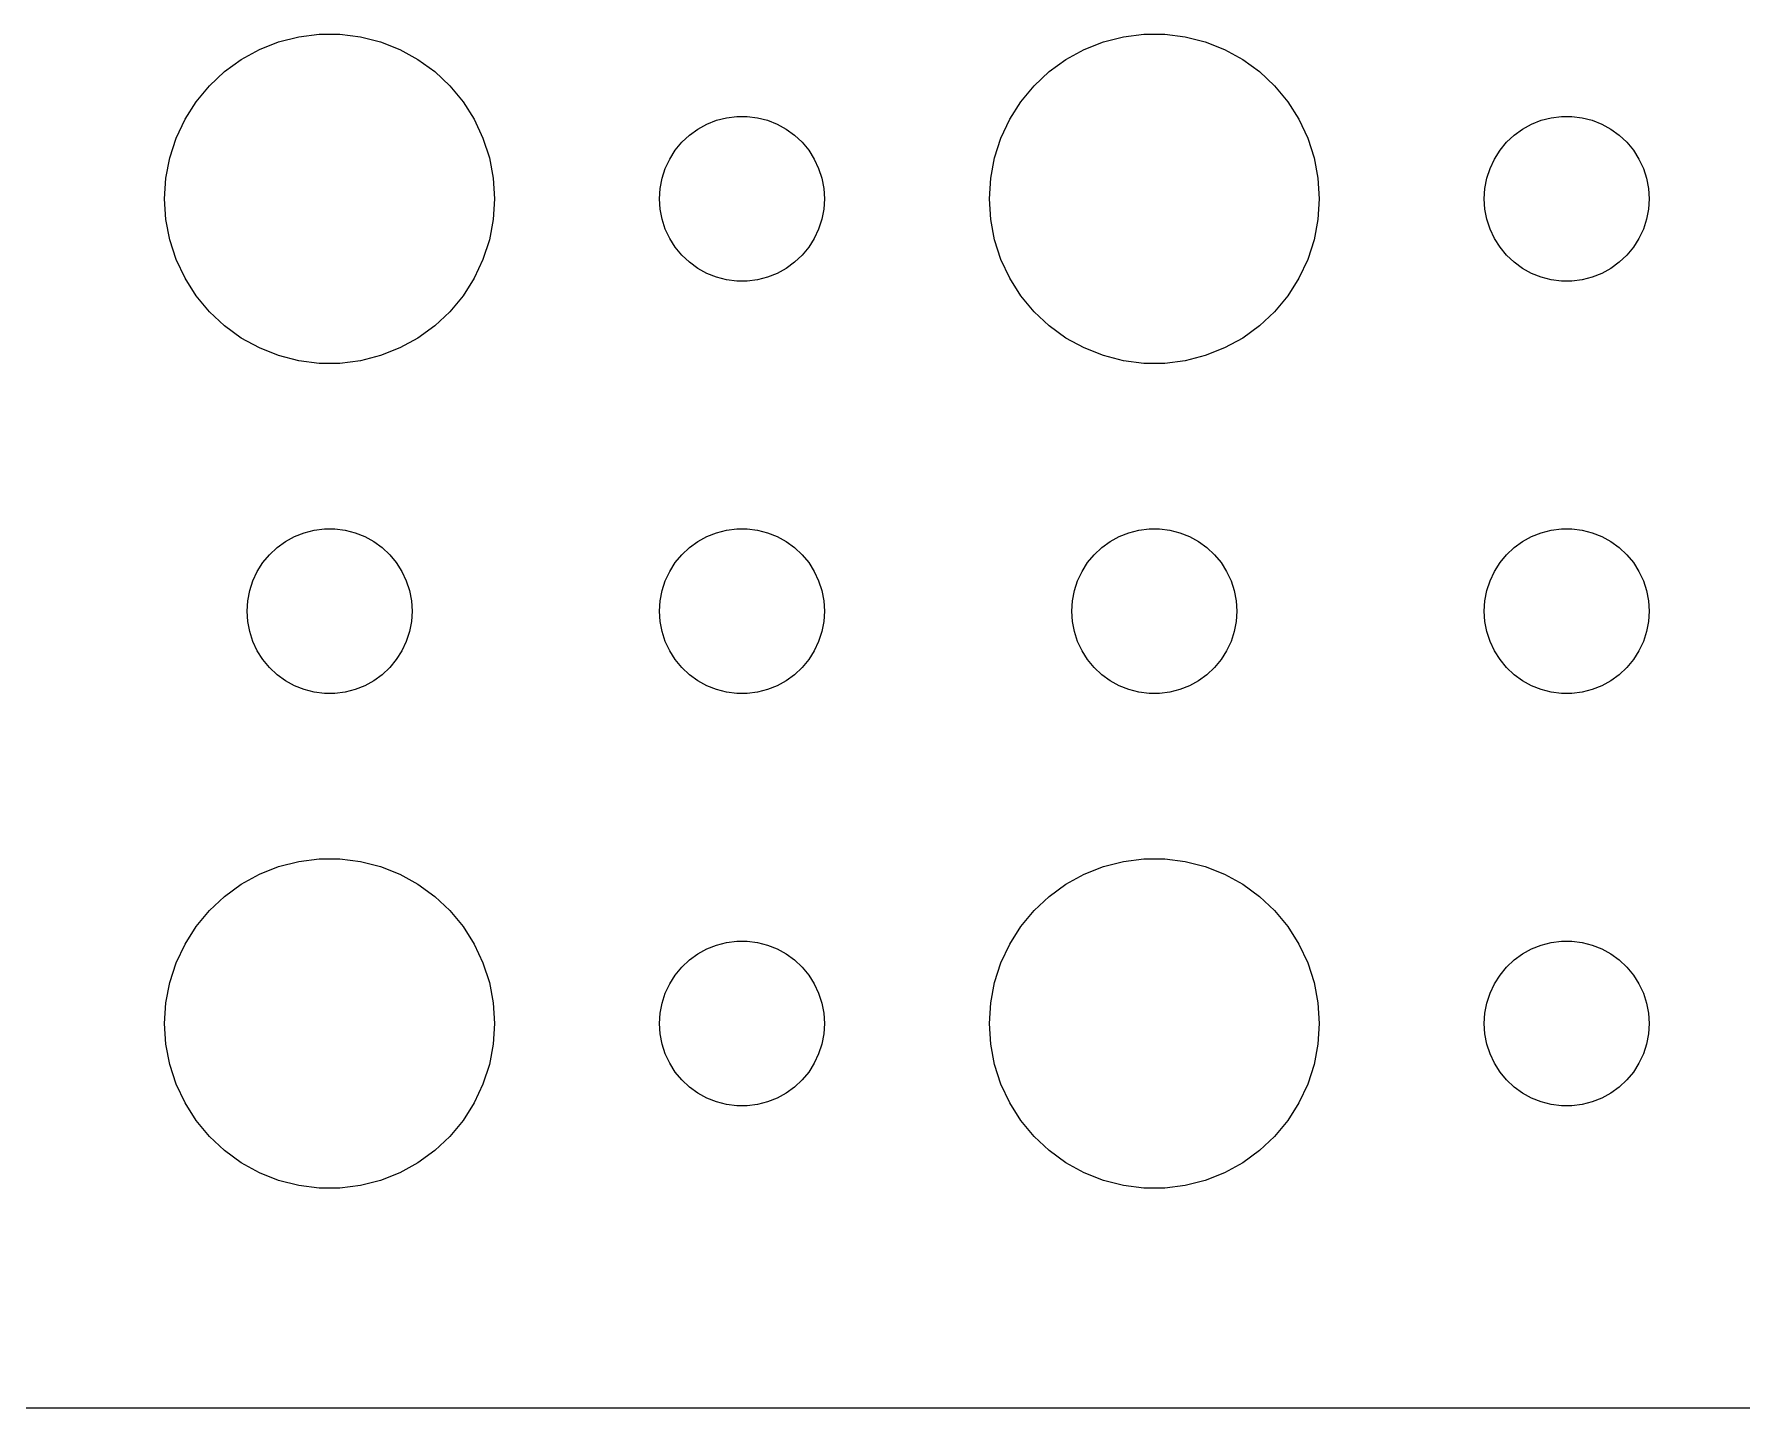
# Model space of a CAD drawing. Header units: metres. Extents: x -134 to 134, y 176 to 508.
# Drawn here: x -102.87 to -71.81, y 176.01 to 200.99 of the extents above; entities that cross this region are included whole.
import ezdxf

# ---------------------------------------------------------------- set-up
doc = ezdxf.new("R2010")
doc.units = ezdxf.units.M

msp = doc.modelspace()

# ---------------------------------------------------------------- linework, layer by layer
for p, q in [((-98.427, 200.853), (-98.0621, 200.947)), ((-98.0621, 200.947), (-97.6884, 200.994)), ((-97.6884, 200.994), (-97.3116, 200.994)), ((-97.3116, 200.994), (-96.9379, 200.947)), ((-96.9379, 200.947), (-96.573, 200.853)), ((-83.427, 200.853), (-83.0621, 200.947)), ((-83.0621, 200.947), (-82.6884, 200.994)), ((-82.6884, 200.994), (-82.3116, 200.994)), ((-82.3116, 200.994), (-81.9379, 200.947)), ((-81.9379, 200.947), (-81.573, 200.853)), ((-99.1075, 200.533), (-98.7773, 200.714)), ((-98.7773, 200.714), (-98.427, 200.853)), ((-96.573, 200.853), (-96.2227, 200.714)), ((-96.2227, 200.714), (-95.8925, 200.533)), ((-84.1075, 200.533), (-83.7773, 200.714)), ((-83.7773, 200.714), (-83.427, 200.853)), ((-81.573, 200.853), (-81.2227, 200.714)), ((-81.2227, 200.714), (-80.8925, 200.533)), ((-99.4123, 200.312), (-99.1075, 200.533)), ((-95.8925, 200.533), (-95.5877, 200.312)), ((-84.4123, 200.312), (-84.1075, 200.533)), ((-80.8925, 200.533), (-80.5877, 200.312)), ((-99.927, 199.763), (-99.6869, 200.054)), ((-99.6869, 200.054), (-99.4123, 200.312)), ((-95.5877, 200.312), (-95.3131, 200.054)), ((-95.3131, 200.054), (-95.073, 199.763)), ((-84.927, 199.763), (-84.6869, 200.054)), ((-84.6869, 200.054), (-84.4123, 200.312)), ((-80.5877, 200.312), (-80.3131, 200.054)), ((-80.3131, 200.054), (-80.073, 199.763)), ((-100.129, 199.445), (-99.927, 199.763)), ((-95.073, 199.763), (-94.8711, 199.445)), ((-85.1289, 199.445), (-84.927, 199.763)), ((-80.073, 199.763), (-79.8711, 199.445)), ((-100.289, 199.104), (-100.129, 199.445)), ((-94.8711, 199.445), (-94.7107, 199.104)), ((-90.6387, 199.357), (-90.4635, 199.427)), ((-90.4635, 199.427), (-90.2811, 199.473)), ((-90.2811, 199.473), (-90.0942, 199.497)), ((-90.0942, 199.497), (-89.9058, 199.497)), ((-89.9058, 199.497), (-89.7189, 199.473)), ((-89.7189, 199.473), (-89.5365, 199.427)), ((-89.5365, 199.427), (-89.3613, 199.357)), ((-85.2893, 199.104), (-85.1289, 199.445)), ((-79.8711, 199.445), (-79.7107, 199.104)), ((-75.6387, 199.357), (-75.4635, 199.427)), ((-75.4635, 199.427), (-75.2811, 199.473)), ((-75.2811, 199.473), (-75.0942, 199.497)), ((-75.0942, 199.497), (-74.9058, 199.497)), ((-74.9058, 199.497), (-74.7189, 199.473)), ((-74.7189, 199.473), (-74.5365, 199.427)), ((-74.5365, 199.427), (-74.3613, 199.357)), ((-100.406, 198.746), (-100.289, 199.104)), ((-94.7107, 199.104), (-94.5943, 198.746)), ((-91.0934, 199.027), (-90.9561, 199.156)), ((-90.9561, 199.156), (-90.8037, 199.266)), ((-90.8037, 199.266), (-90.6387, 199.357)), ((-89.3613, 199.357), (-89.1963, 199.266)), ((-89.1963, 199.266), (-89.0439, 199.156)), ((-89.0439, 199.156), (-88.9065, 199.027)), ((-85.4057, 198.746), (-85.2893, 199.104)), ((-79.7107, 199.104), (-79.5943, 198.746)), ((-76.0934, 199.027), (-75.9561, 199.156)), ((-75.9561, 199.156), (-75.8037, 199.266)), ((-75.8037, 199.266), (-75.6387, 199.357)), ((-74.3613, 199.357), (-74.1963, 199.266)), ((-74.1963, 199.266), (-74.0439, 199.156)), ((-74.0439, 199.156), (-73.9065, 199.027)), ((-91.3145, 198.723), (-91.2135, 198.882)), ((-91.2135, 198.882), (-91.0934, 199.027)), ((-88.9065, 199.027), (-88.7865, 198.882)), ((-88.7865, 198.882), (-88.6855, 198.723)), ((-76.3145, 198.723), (-76.2135, 198.882)), ((-76.2135, 198.882), (-76.0934, 199.027)), ((-73.9065, 199.027), (-73.7865, 198.882)), ((-73.7865, 198.882), (-73.6855, 198.723)), ((-100.476, 198.376), (-100.406, 198.746)), ((-94.5943, 198.746), (-94.5237, 198.376)), ((-91.4529, 198.373), (-91.3947, 198.552)), ((-91.3947, 198.552), (-91.3145, 198.723)), ((-88.6855, 198.723), (-88.6053, 198.552)), ((-88.6053, 198.552), (-88.5471, 198.373)), ((-85.4763, 198.376), (-85.4057, 198.746)), ((-79.5943, 198.746), (-79.5237, 198.376)), ((-76.4529, 198.373), (-76.3947, 198.552)), ((-76.3947, 198.552), (-76.3145, 198.723)), ((-73.6855, 198.723), (-73.6053, 198.552)), ((-73.6053, 198.552), (-73.5471, 198.373)), ((-100.5, 198), (-100.476, 198.376)), ((-94.5237, 198.376), (-94.5, 198)), ((-91.5, 198), (-91.4882, 198.188)), ((-91.4882, 198.188), (-91.4529, 198.373)), ((-88.5471, 198.373), (-88.5118, 198.188)), ((-88.5118, 198.188), (-88.5, 198)), ((-85.5, 198), (-85.4763, 198.376)), ((-79.5237, 198.376), (-79.5, 198)), ((-76.5, 198), (-76.4882, 198.188)), ((-76.4882, 198.188), (-76.4529, 198.373)), ((-73.5471, 198.373), (-73.5118, 198.188)), ((-73.5118, 198.188), (-73.5, 198)), ((-100.476, 197.624), (-100.5, 198)), ((-94.5, 198), (-94.5237, 197.624)), ((-91.4882, 197.812), (-91.5, 198)), ((-88.5, 198), (-88.5118, 197.812)), ((-85.4763, 197.624), (-85.5, 198)), ((-79.5, 198), (-79.5237, 197.624)), ((-76.4882, 197.812), (-76.5, 198)), ((-73.5, 198), (-73.5118, 197.812)), ((-100.406, 197.254), (-100.476, 197.624)), ((-94.5237, 197.624), (-94.5943, 197.254)), ((-91.4529, 197.627), (-91.4882, 197.812)), ((-91.3947, 197.448), (-91.4529, 197.627)), ((-88.5471, 197.627), (-88.6053, 197.448)), ((-88.5118, 197.812), (-88.5471, 197.627)), ((-85.4057, 197.254), (-85.4763, 197.624)), ((-79.5237, 197.624), (-79.5943, 197.254)), ((-76.4529, 197.627), (-76.4882, 197.812)), ((-76.3947, 197.448), (-76.4529, 197.627)), ((-73.5471, 197.627), (-73.6053, 197.448)), ((-73.5118, 197.812), (-73.5471, 197.627)), ((-100.289, 196.896), (-100.406, 197.254)), ((-94.5943, 197.254), (-94.7107, 196.896)), ((-91.3145, 197.277), (-91.3947, 197.448)), ((-91.2135, 197.118), (-91.3145, 197.277)), ((-88.6855, 197.277), (-88.7865, 197.118)), ((-88.6053, 197.448), (-88.6855, 197.277)), ((-85.2893, 196.896), (-85.4057, 197.254)), ((-79.5943, 197.254), (-79.7107, 196.896)), ((-76.3145, 197.277), (-76.3947, 197.448)), ((-76.2135, 197.118), (-76.3145, 197.277)), ((-73.6855, 197.277), (-73.7865, 197.118)), ((-73.6053, 197.448), (-73.6855, 197.277)), ((-91.0934, 196.973), (-91.2135, 197.118)), ((-90.9561, 196.844), (-91.0934, 196.973)), ((-88.9065, 196.973), (-89.0439, 196.844)), ((-88.7865, 197.118), (-88.9065, 196.973)), ((-76.0934, 196.973), (-76.2135, 197.118)), ((-75.9561, 196.844), (-76.0934, 196.973)), ((-73.9065, 196.973), (-74.0439, 196.844)), ((-73.7865, 197.118), (-73.9065, 196.973)), ((-100.129, 196.555), (-100.289, 196.896)), ((-94.7107, 196.896), (-94.8711, 196.555)), ((-90.8037, 196.734), (-90.9561, 196.844)), ((-90.6387, 196.643), (-90.8037, 196.734)), ((-90.4635, 196.573), (-90.6387, 196.643)), ((-89.3613, 196.643), (-89.5365, 196.573)), ((-89.1963, 196.734), (-89.3613, 196.643)), ((-89.0439, 196.844), (-89.1963, 196.734)), ((-85.1289, 196.555), (-85.2893, 196.896)), ((-79.7107, 196.896), (-79.8711, 196.555)), ((-75.8037, 196.734), (-75.9561, 196.844)), ((-75.6387, 196.643), (-75.8037, 196.734)), ((-75.4635, 196.573), (-75.6387, 196.643)), ((-74.3613, 196.643), (-74.5365, 196.573)), ((-74.1963, 196.734), (-74.3613, 196.643)), ((-74.0439, 196.844), (-74.1963, 196.734)), ((-99.927, 196.237), (-100.129, 196.555)), ((-94.8711, 196.555), (-95.073, 196.237)), ((-90.2811, 196.527), (-90.4635, 196.573)), ((-90.0942, 196.503), (-90.2811, 196.527)), ((-89.9058, 196.503), (-90.0942, 196.503)), ((-89.7189, 196.527), (-89.9058, 196.503)), ((-89.5365, 196.573), (-89.7189, 196.527)), ((-84.927, 196.237), (-85.1289, 196.555)), ((-79.8711, 196.555), (-80.073, 196.237)), ((-75.2811, 196.527), (-75.4635, 196.573)), ((-75.0942, 196.503), (-75.2811, 196.527)), ((-74.9058, 196.503), (-75.0942, 196.503)), ((-74.7189, 196.527), (-74.9058, 196.503)), ((-74.5365, 196.573), (-74.7189, 196.527)), ((-99.6869, 195.946), (-99.927, 196.237)), ((-95.073, 196.237), (-95.3131, 195.946)), ((-84.6869, 195.946), (-84.927, 196.237)), ((-80.073, 196.237), (-80.3131, 195.946)), ((-99.4123, 195.688), (-99.6869, 195.946)), ((-99.1075, 195.467), (-99.4123, 195.688)), ((-95.5877, 195.688), (-95.8925, 195.467)), ((-95.3131, 195.946), (-95.5877, 195.688)), ((-84.4123, 195.688), (-84.6869, 195.946)), ((-84.1075, 195.467), (-84.4123, 195.688)), ((-80.5877, 195.688), (-80.8925, 195.467)), ((-80.3131, 195.946), (-80.5877, 195.688)), ((-98.7773, 195.286), (-99.1075, 195.467)), ((-95.8925, 195.467), (-96.2227, 195.286)), ((-83.7773, 195.286), (-84.1075, 195.467)), ((-80.8925, 195.467), (-81.2227, 195.286)), ((-98.427, 195.147), (-98.7773, 195.286)), ((-98.0621, 195.053), (-98.427, 195.147)), ((-97.6884, 195.006), (-98.0621, 195.053)), ((-96.9379, 195.053), (-97.3116, 195.006)), ((-96.573, 195.147), (-96.9379, 195.053)), ((-96.2227, 195.286), (-96.573, 195.147)), ((-83.427, 195.147), (-83.7773, 195.286)), ((-83.0621, 195.053), (-83.427, 195.147)), ((-82.6884, 195.006), (-83.0621, 195.053)), ((-81.9379, 195.053), (-82.3116, 195.006)), ((-81.573, 195.147), (-81.9379, 195.053)), ((-81.2227, 195.286), (-81.573, 195.147)), ((-97.3116, 195.006), (-97.6884, 195.006)), ((-82.3116, 195.006), (-82.6884, 195.006)), ((-97.9635, 191.927), (-97.7811, 191.973)), ((-97.7811, 191.973), (-97.5942, 191.997)), ((-97.5942, 191.997), (-97.4058, 191.997)), ((-97.4058, 191.997), (-97.2189, 191.973)), ((-97.2189, 191.973), (-97.0365, 191.927)), ((-90.4635, 191.927), (-90.2811, 191.973)), ((-90.2811, 191.973), (-90.0942, 191.997)), ((-90.0942, 191.997), (-89.9058, 191.997)), ((-89.9058, 191.997), (-89.7189, 191.973)), ((-89.7189, 191.973), (-89.5365, 191.927)), ((-82.9635, 191.927), (-82.7811, 191.973)), ((-82.7811, 191.973), (-82.5942, 191.997)), ((-82.5942, 191.997), (-82.4058, 191.997)), ((-82.4058, 191.997), (-82.2189, 191.973)), ((-82.2189, 191.973), (-82.0365, 191.927)), ((-75.4635, 191.927), (-75.2811, 191.973)), ((-75.2811, 191.973), (-75.0942, 191.997)), ((-75.0942, 191.997), (-74.9058, 191.997)), ((-74.9058, 191.997), (-74.7189, 191.973)), ((-74.7189, 191.973), (-74.5365, 191.927)), ((-98.5934, 191.527), (-98.4561, 191.656)), ((-98.4561, 191.656), (-98.3037, 191.766)), ((-98.3037, 191.766), (-98.1387, 191.857)), ((-98.1387, 191.857), (-97.9635, 191.927)), ((-97.0365, 191.927), (-96.8613, 191.857)), ((-96.8613, 191.857), (-96.6963, 191.766)), ((-96.6963, 191.766), (-96.5439, 191.656)), ((-96.5439, 191.656), (-96.4065, 191.527)), ((-91.0934, 191.527), (-90.9561, 191.656)), ((-90.9561, 191.656), (-90.8037, 191.766)), ((-90.8037, 191.766), (-90.6387, 191.857)), ((-90.6387, 191.857), (-90.4635, 191.927)), ((-89.5365, 191.927), (-89.3613, 191.857)), ((-89.3613, 191.857), (-89.1963, 191.766)), ((-89.1963, 191.766), (-89.0439, 191.656)), ((-89.0439, 191.656), (-88.9065, 191.527)), ((-83.5934, 191.527), (-83.4561, 191.656)), ((-83.4561, 191.656), (-83.3037, 191.766)), ((-83.3037, 191.766), (-83.1387, 191.857)), ((-83.1387, 191.857), (-82.9635, 191.927)), ((-82.0365, 191.927), (-81.8613, 191.857)), ((-81.8613, 191.857), (-81.6963, 191.766)), ((-81.6963, 191.766), (-81.5439, 191.656)), ((-81.5439, 191.656), (-81.4065, 191.527)), ((-76.0934, 191.527), (-75.9561, 191.656)), ((-75.9561, 191.656), (-75.8037, 191.766)), ((-75.8037, 191.766), (-75.6387, 191.857)), ((-75.6387, 191.857), (-75.4635, 191.927)), ((-74.5365, 191.927), (-74.3613, 191.857)), ((-74.3613, 191.857), (-74.1963, 191.766)), ((-74.1963, 191.766), (-74.0439, 191.656)), ((-74.0439, 191.656), (-73.9065, 191.527)), ((-98.8145, 191.223), (-98.7135, 191.382)), ((-98.7135, 191.382), (-98.5934, 191.527)), ((-96.4065, 191.527), (-96.2865, 191.382)), ((-96.2865, 191.382), (-96.1855, 191.223)), ((-91.3145, 191.223), (-91.2135, 191.382)), ((-91.2135, 191.382), (-91.0934, 191.527)), ((-88.9065, 191.527), (-88.7865, 191.382)), ((-88.7865, 191.382), (-88.6855, 191.223)), ((-83.8145, 191.223), (-83.7135, 191.382)), ((-83.7135, 191.382), (-83.5934, 191.527)), ((-81.4065, 191.527), (-81.2865, 191.382)), ((-81.2865, 191.382), (-81.1855, 191.223)), ((-76.3145, 191.223), (-76.2135, 191.382)), ((-76.2135, 191.382), (-76.0934, 191.527)), ((-73.9065, 191.527), (-73.7865, 191.382)), ((-73.7865, 191.382), (-73.6855, 191.223)), ((-98.9529, 190.873), (-98.8947, 191.052)), ((-98.8947, 191.052), (-98.8145, 191.223)), ((-96.1855, 191.223), (-96.1053, 191.052)), ((-96.1053, 191.052), (-96.0471, 190.873)), ((-91.4529, 190.873), (-91.3947, 191.052)), ((-91.3947, 191.052), (-91.3145, 191.223)), ((-88.6855, 191.223), (-88.6053, 191.052)), ((-88.6053, 191.052), (-88.5471, 190.873)), ((-83.9529, 190.873), (-83.8947, 191.052)), ((-83.8947, 191.052), (-83.8145, 191.223)), ((-81.1855, 191.223), (-81.1053, 191.052)), ((-81.1053, 191.052), (-81.0471, 190.873)), ((-76.4529, 190.873), (-76.3947, 191.052)), ((-76.3947, 191.052), (-76.3145, 191.223)), ((-73.6855, 191.223), (-73.6053, 191.052)), ((-73.6053, 191.052), (-73.5471, 190.873)), ((-98.9882, 190.688), (-98.9529, 190.873)), ((-96.0471, 190.873), (-96.0118, 190.688)), ((-91.4882, 190.688), (-91.4529, 190.873)), ((-88.5471, 190.873), (-88.5118, 190.688)), ((-83.9882, 190.688), (-83.9529, 190.873)), ((-81.0471, 190.873), (-81.0118, 190.688)), ((-76.4882, 190.688), (-76.4529, 190.873)), ((-73.5471, 190.873), (-73.5118, 190.688)), ((-99, 190.5), (-98.9882, 190.688)), ((-98.9882, 190.312), (-99, 190.5)), ((-96.0118, 190.688), (-96, 190.5)), ((-96, 190.5), (-96.0118, 190.312)), ((-91.5, 190.5), (-91.4882, 190.688)), ((-91.4882, 190.312), (-91.5, 190.5)), ((-88.5118, 190.688), (-88.5, 190.5)), ((-88.5, 190.5), (-88.5118, 190.312)), ((-84, 190.5), (-83.9882, 190.688)), ((-83.9882, 190.312), (-84, 190.5)), ((-81.0118, 190.688), (-81, 190.5)), ((-81, 190.5), (-81.0118, 190.312)), ((-76.5, 190.5), (-76.4882, 190.688)), ((-76.4882, 190.312), (-76.5, 190.5)), ((-73.5118, 190.688), (-73.5, 190.5)), ((-73.5, 190.5), (-73.5118, 190.312)), ((-98.9529, 190.127), (-98.9882, 190.312)), ((-98.8947, 189.948), (-98.9529, 190.127)), ((-96.0471, 190.127), (-96.1053, 189.948)), ((-96.0118, 190.312), (-96.0471, 190.127)), ((-91.4529, 190.127), (-91.4882, 190.312)), ((-91.3947, 189.948), (-91.4529, 190.127)), ((-88.5471, 190.127), (-88.6053, 189.948)), ((-88.5118, 190.312), (-88.5471, 190.127)), ((-83.9529, 190.127), (-83.9882, 190.312)), ((-83.8947, 189.948), (-83.9529, 190.127)), ((-81.0471, 190.127), (-81.1053, 189.948)), ((-81.0118, 190.312), (-81.0471, 190.127)), ((-76.4529, 190.127), (-76.4882, 190.312)), ((-76.3947, 189.948), (-76.4529, 190.127)), ((-73.5471, 190.127), (-73.6053, 189.948)), ((-73.5118, 190.312), (-73.5471, 190.127)), ((-98.8145, 189.777), (-98.8947, 189.948)), ((-98.7135, 189.618), (-98.8145, 189.777)), ((-96.1855, 189.777), (-96.2865, 189.618)), ((-96.1053, 189.948), (-96.1855, 189.777)), ((-91.3145, 189.777), (-91.3947, 189.948)), ((-91.2135, 189.618), (-91.3145, 189.777)), ((-88.6855, 189.777), (-88.7865, 189.618)), ((-88.6053, 189.948), (-88.6855, 189.777)), ((-83.8145, 189.777), (-83.8947, 189.948)), ((-83.7135, 189.618), (-83.8145, 189.777)), ((-81.1855, 189.777), (-81.2865, 189.618)), ((-81.1053, 189.948), (-81.1855, 189.777)), ((-76.3145, 189.777), (-76.3947, 189.948)), ((-76.2135, 189.618), (-76.3145, 189.777)), ((-73.6855, 189.777), (-73.7865, 189.618)), ((-73.6053, 189.948), (-73.6855, 189.777)), ((-98.5934, 189.473), (-98.7135, 189.618)), ((-98.4561, 189.344), (-98.5934, 189.473)), ((-96.4065, 189.473), (-96.5439, 189.344)), ((-96.2865, 189.618), (-96.4065, 189.473)), ((-91.0934, 189.473), (-91.2135, 189.618)), ((-90.9561, 189.344), (-91.0934, 189.473)), ((-88.9065, 189.473), (-89.0439, 189.344)), ((-88.7865, 189.618), (-88.9065, 189.473)), ((-83.5934, 189.473), (-83.7135, 189.618)), ((-83.4561, 189.344), (-83.5934, 189.473)), ((-81.4065, 189.473), (-81.5439, 189.344)), ((-81.2865, 189.618), (-81.4065, 189.473)), ((-76.0934, 189.473), (-76.2135, 189.618)), ((-75.9561, 189.344), (-76.0934, 189.473)), ((-73.9065, 189.473), (-74.0439, 189.344)), ((-73.7865, 189.618), (-73.9065, 189.473)), ((-98.3037, 189.234), (-98.4561, 189.344)), ((-98.1387, 189.143), (-98.3037, 189.234)), ((-96.6963, 189.234), (-96.8613, 189.143)), ((-96.5439, 189.344), (-96.6963, 189.234)), ((-90.8037, 189.234), (-90.9561, 189.344)), ((-90.6387, 189.143), (-90.8037, 189.234)), ((-89.1963, 189.234), (-89.3613, 189.143)), ((-89.0439, 189.344), (-89.1963, 189.234)), ((-83.3037, 189.234), (-83.4561, 189.344)), ((-83.1387, 189.143), (-83.3037, 189.234)), ((-81.6963, 189.234), (-81.8613, 189.143)), ((-81.5439, 189.344), (-81.6963, 189.234)), ((-75.8037, 189.234), (-75.9561, 189.344)), ((-75.6387, 189.143), (-75.8037, 189.234)), ((-74.1963, 189.234), (-74.3613, 189.143)), ((-74.0439, 189.344), (-74.1963, 189.234)), ((-97.9635, 189.073), (-98.1387, 189.143)), ((-97.7811, 189.027), (-97.9635, 189.073)), ((-97.5942, 189.003), (-97.7811, 189.027)), ((-97.4058, 189.003), (-97.5942, 189.003)), ((-97.2189, 189.027), (-97.4058, 189.003)), ((-97.0365, 189.073), (-97.2189, 189.027)), ((-96.8613, 189.143), (-97.0365, 189.073)), ((-90.4635, 189.073), (-90.6387, 189.143)), ((-90.2811, 189.027), (-90.4635, 189.073)), ((-90.0942, 189.003), (-90.2811, 189.027)), ((-89.9058, 189.003), (-90.0942, 189.003)), ((-89.7189, 189.027), (-89.9058, 189.003)), ((-89.5365, 189.073), (-89.7189, 189.027)), ((-89.3613, 189.143), (-89.5365, 189.073)), ((-82.9635, 189.073), (-83.1387, 189.143)), ((-82.7811, 189.027), (-82.9635, 189.073)), ((-82.5942, 189.003), (-82.7811, 189.027)), ((-82.4058, 189.003), (-82.5942, 189.003)), ((-82.2189, 189.027), (-82.4058, 189.003)), ((-82.0365, 189.073), (-82.2189, 189.027)), ((-81.8613, 189.143), (-82.0365, 189.073)), ((-75.4635, 189.073), (-75.6387, 189.143)), ((-75.2811, 189.027), (-75.4635, 189.073)), ((-75.0942, 189.003), (-75.2811, 189.027)), ((-74.9058, 189.003), (-75.0942, 189.003)), ((-74.7189, 189.027), (-74.9058, 189.003)), ((-74.5365, 189.073), (-74.7189, 189.027)), ((-74.3613, 189.143), (-74.5365, 189.073)), ((-98.7773, 185.714), (-98.427, 185.853)), ((-98.427, 185.853), (-98.0621, 185.947)), ((-98.0621, 185.947), (-97.6884, 185.994)), ((-97.6884, 185.994), (-97.3116, 185.994)), ((-97.3116, 185.994), (-96.9379, 185.947)), ((-96.9379, 185.947), (-96.573, 185.853)), ((-96.573, 185.853), (-96.2227, 185.714)), ((-83.7773, 185.714), (-83.427, 185.853)), ((-83.427, 185.853), (-83.0621, 185.947)), ((-83.0621, 185.947), (-82.6884, 185.994)), ((-82.6884, 185.994), (-82.3116, 185.994)), ((-82.3116, 185.994), (-81.9379, 185.947)), ((-81.9379, 185.947), (-81.573, 185.853)), ((-81.573, 185.853), (-81.2227, 185.714)), ((-99.4123, 185.312), (-99.1075, 185.533)), ((-99.1075, 185.533), (-98.7773, 185.714)), ((-96.2227, 185.714), (-95.8925, 185.533)), ((-95.8925, 185.533), (-95.5877, 185.312)), ((-84.4123, 185.312), (-84.1075, 185.533)), ((-84.1075, 185.533), (-83.7773, 185.714)), ((-81.2227, 185.714), (-80.8925, 185.533)), ((-80.8925, 185.533), (-80.5877, 185.312)), ((-99.6869, 185.054), (-99.4123, 185.312)), ((-95.5877, 185.312), (-95.3131, 185.054)), ((-84.6869, 185.054), (-84.4123, 185.312)), ((-80.5877, 185.312), (-80.3131, 185.054)), ((-99.927, 184.763), (-99.6869, 185.054)), ((-95.3131, 185.054), (-95.073, 184.763)), ((-84.927, 184.763), (-84.6869, 185.054)), ((-80.3131, 185.054), (-80.073, 184.763)), ((-100.129, 184.445), (-99.927, 184.763)), ((-95.073, 184.763), (-94.8711, 184.445)), ((-90.2811, 184.473), (-90.0942, 184.497)), ((-90.0942, 184.497), (-89.9058, 184.497)), ((-89.9058, 184.497), (-89.7189, 184.473)), ((-85.1289, 184.445), (-84.927, 184.763)), ((-80.073, 184.763), (-79.8711, 184.445)), ((-75.2811, 184.473), (-75.0942, 184.497)), ((-75.0942, 184.497), (-74.9058, 184.497)), ((-74.9058, 184.497), (-74.7189, 184.473)), ((-100.289, 184.104), (-100.129, 184.445)), ((-94.8711, 184.445), (-94.7107, 184.104)), ((-90.9561, 184.156), (-90.8037, 184.266)), ((-90.8037, 184.266), (-90.6387, 184.357)), ((-90.6387, 184.357), (-90.4635, 184.427)), ((-90.4635, 184.427), (-90.2811, 184.473)), ((-89.7189, 184.473), (-89.5365, 184.427)), ((-89.5365, 184.427), (-89.3613, 184.357)), ((-89.3613, 184.357), (-89.1963, 184.266)), ((-89.1963, 184.266), (-89.0439, 184.156)), ((-85.2893, 184.104), (-85.1289, 184.445)), ((-79.8711, 184.445), (-79.7107, 184.104)), ((-75.9561, 184.156), (-75.8037, 184.266)), ((-75.8037, 184.266), (-75.6387, 184.357)), ((-75.6387, 184.357), (-75.4635, 184.427)), ((-75.4635, 184.427), (-75.2811, 184.473)), ((-74.7189, 184.473), (-74.5365, 184.427)), ((-74.5365, 184.427), (-74.3613, 184.357)), ((-74.3613, 184.357), (-74.1963, 184.266)), ((-74.1963, 184.266), (-74.0439, 184.156)), ((-100.406, 183.746), (-100.289, 184.104)), ((-94.7107, 184.104), (-94.5943, 183.746)), ((-91.3145, 183.723), (-91.2135, 183.882)), ((-91.2135, 183.882), (-91.0934, 184.027)), ((-91.0934, 184.027), (-90.9561, 184.156)), ((-89.0439, 184.156), (-88.9065, 184.027)), ((-88.9065, 184.027), (-88.7865, 183.882)), ((-88.7865, 183.882), (-88.6855, 183.723)), ((-85.4057, 183.746), (-85.2893, 184.104)), ((-79.7107, 184.104), (-79.5943, 183.746)), ((-76.3145, 183.723), (-76.2135, 183.882)), ((-76.2135, 183.882), (-76.0934, 184.027)), ((-76.0934, 184.027), (-75.9561, 184.156)), ((-74.0439, 184.156), (-73.9065, 184.027)), ((-73.9065, 184.027), (-73.7865, 183.882)), ((-73.7865, 183.882), (-73.6855, 183.723)), ((-100.476, 183.376), (-100.406, 183.746)), ((-94.5943, 183.746), (-94.5237, 183.376)), ((-91.3947, 183.552), (-91.3145, 183.723)), ((-88.6855, 183.723), (-88.6053, 183.552)), ((-85.4763, 183.376), (-85.4057, 183.746)), ((-79.5943, 183.746), (-79.5237, 183.376)), ((-76.3947, 183.552), (-76.3145, 183.723)), ((-73.6855, 183.723), (-73.6053, 183.552)), ((-100.5, 183), (-100.476, 183.376)), ((-94.5237, 183.376), (-94.5, 183)), ((-91.4882, 183.188), (-91.4529, 183.373)), ((-91.4529, 183.373), (-91.3947, 183.552)), ((-88.6053, 183.552), (-88.5471, 183.373)), ((-88.5471, 183.373), (-88.5118, 183.188)), ((-85.5, 183), (-85.4763, 183.376)), ((-79.5237, 183.376), (-79.5, 183)), ((-76.4882, 183.188), (-76.4529, 183.373)), ((-76.4529, 183.373), (-76.3947, 183.552)), ((-73.6053, 183.552), (-73.5471, 183.373)), ((-73.5471, 183.373), (-73.5118, 183.188)), ((-100.476, 182.624), (-100.5, 183)), ((-94.5, 183), (-94.5237, 182.624)), ((-91.5, 183), (-91.4882, 183.188)), ((-91.4882, 182.812), (-91.5, 183)), ((-88.5118, 183.188), (-88.5, 183)), ((-88.5, 183), (-88.5118, 182.812)), ((-85.4763, 182.624), (-85.5, 183)), ((-79.5, 183), (-79.5237, 182.624)), ((-76.5, 183), (-76.4882, 183.188)), ((-76.4882, 182.812), (-76.5, 183)), ((-73.5118, 183.188), (-73.5, 183)), ((-73.5, 183), (-73.5118, 182.812)), ((-100.406, 182.254), (-100.476, 182.624)), ((-94.5237, 182.624), (-94.5943, 182.254)), ((-91.4529, 182.627), (-91.4882, 182.812)), ((-91.3947, 182.448), (-91.4529, 182.627)), ((-88.5471, 182.627), (-88.6053, 182.448)), ((-88.5118, 182.812), (-88.5471, 182.627)), ((-85.4057, 182.254), (-85.4763, 182.624)), ((-79.5237, 182.624), (-79.5943, 182.254)), ((-76.4529, 182.627), (-76.4882, 182.812)), ((-76.3947, 182.448), (-76.4529, 182.627)), ((-73.5471, 182.627), (-73.6053, 182.448)), ((-73.5118, 182.812), (-73.5471, 182.627)), ((-91.3145, 182.277), (-91.3947, 182.448)), ((-88.6053, 182.448), (-88.6855, 182.277)), ((-76.3145, 182.277), (-76.3947, 182.448)), ((-73.6053, 182.448), (-73.6855, 182.277)), ((-100.289, 181.896), (-100.406, 182.254)), ((-94.5943, 182.254), (-94.7107, 181.896)), ((-91.2135, 182.118), (-91.3145, 182.277)), ((-91.0934, 181.973), (-91.2135, 182.118)), ((-88.7865, 182.118), (-88.9065, 181.973)), ((-88.6855, 182.277), (-88.7865, 182.118)), ((-85.2893, 181.896), (-85.4057, 182.254)), ((-79.5943, 182.254), (-79.7107, 181.896)), ((-76.2135, 182.118), (-76.3145, 182.277)), ((-76.0934, 181.973), (-76.2135, 182.118)), ((-73.7865, 182.118), (-73.9065, 181.973)), ((-73.6855, 182.277), (-73.7865, 182.118)), ((-100.129, 181.555), (-100.289, 181.896)), ((-94.7107, 181.896), (-94.8711, 181.555)), ((-90.9561, 181.844), (-91.0934, 181.973)), ((-90.8037, 181.734), (-90.9561, 181.844)), ((-90.6387, 181.643), (-90.8037, 181.734)), ((-89.1963, 181.734), (-89.3613, 181.643)), ((-89.0439, 181.844), (-89.1963, 181.734)), ((-88.9065, 181.973), (-89.0439, 181.844)), ((-85.1289, 181.555), (-85.2893, 181.896)), ((-79.7107, 181.896), (-79.8711, 181.555)), ((-75.9561, 181.844), (-76.0934, 181.973)), ((-75.8037, 181.734), (-75.9561, 181.844)), ((-75.6387, 181.643), (-75.8037, 181.734)), ((-74.1963, 181.734), (-74.3613, 181.643)), ((-74.0439, 181.844), (-74.1963, 181.734)), ((-73.9065, 181.973), (-74.0439, 181.844)), ((-99.927, 181.237), (-100.129, 181.555)), ((-94.8711, 181.555), (-95.073, 181.237)), ((-90.4635, 181.573), (-90.6387, 181.643)), ((-90.2811, 181.527), (-90.4635, 181.573)), ((-90.0942, 181.503), (-90.2811, 181.527)), ((-89.9058, 181.503), (-90.0942, 181.503)), ((-89.7189, 181.527), (-89.9058, 181.503)), ((-89.5365, 181.573), (-89.7189, 181.527)), ((-89.3613, 181.643), (-89.5365, 181.573)), ((-84.927, 181.237), (-85.1289, 181.555)), ((-79.8711, 181.555), (-80.073, 181.237)), ((-75.4635, 181.573), (-75.6387, 181.643)), ((-75.2811, 181.527), (-75.4635, 181.573)), ((-75.0942, 181.503), (-75.2811, 181.527)), ((-74.9058, 181.503), (-75.0942, 181.503)), ((-74.7189, 181.527), (-74.9058, 181.503)), ((-74.5365, 181.573), (-74.7189, 181.527)), ((-74.3613, 181.643), (-74.5365, 181.573)), ((-99.6869, 180.946), (-99.927, 181.237)), ((-95.073, 181.237), (-95.3131, 180.946)), ((-84.6869, 180.946), (-84.927, 181.237)), ((-80.073, 181.237), (-80.3131, 180.946)), ((-99.4123, 180.688), (-99.6869, 180.946)), ((-95.3131, 180.946), (-95.5877, 180.688)), ((-84.4123, 180.688), (-84.6869, 180.946)), ((-80.3131, 180.946), (-80.5877, 180.688)), ((-99.1075, 180.467), (-99.4123, 180.688)), ((-98.7773, 180.286), (-99.1075, 180.467)), ((-95.8925, 180.467), (-96.2227, 180.286)), ((-95.5877, 180.688), (-95.8925, 180.467)), ((-84.1075, 180.467), (-84.4123, 180.688)), ((-83.7773, 180.286), (-84.1075, 180.467)), ((-80.8925, 180.467), (-81.2227, 180.286)), ((-80.5877, 180.688), (-80.8925, 180.467)), ((-98.427, 180.147), (-98.7773, 180.286)), ((-98.0621, 180.053), (-98.427, 180.147)), ((-96.573, 180.147), (-96.9379, 180.053)), ((-96.2227, 180.286), (-96.573, 180.147)), ((-83.427, 180.147), (-83.7773, 180.286)), ((-83.0621, 180.053), (-83.427, 180.147)), ((-81.573, 180.147), (-81.9379, 180.053)), ((-81.2227, 180.286), (-81.573, 180.147)), ((-97.6884, 180.006), (-98.0621, 180.053)), ((-97.3116, 180.006), (-97.6884, 180.006)), ((-96.9379, 180.053), (-97.3116, 180.006)), ((-82.6884, 180.006), (-83.0621, 180.053)), ((-82.3116, 180.006), (-82.6884, 180.006)), ((-81.9379, 180.053), (-82.3116, 180.006)), ((-129.814, 176.01), (129.814, 176.01))]:
    msp.add_line(p, q)

doc.saveas('drawing.dxf')
